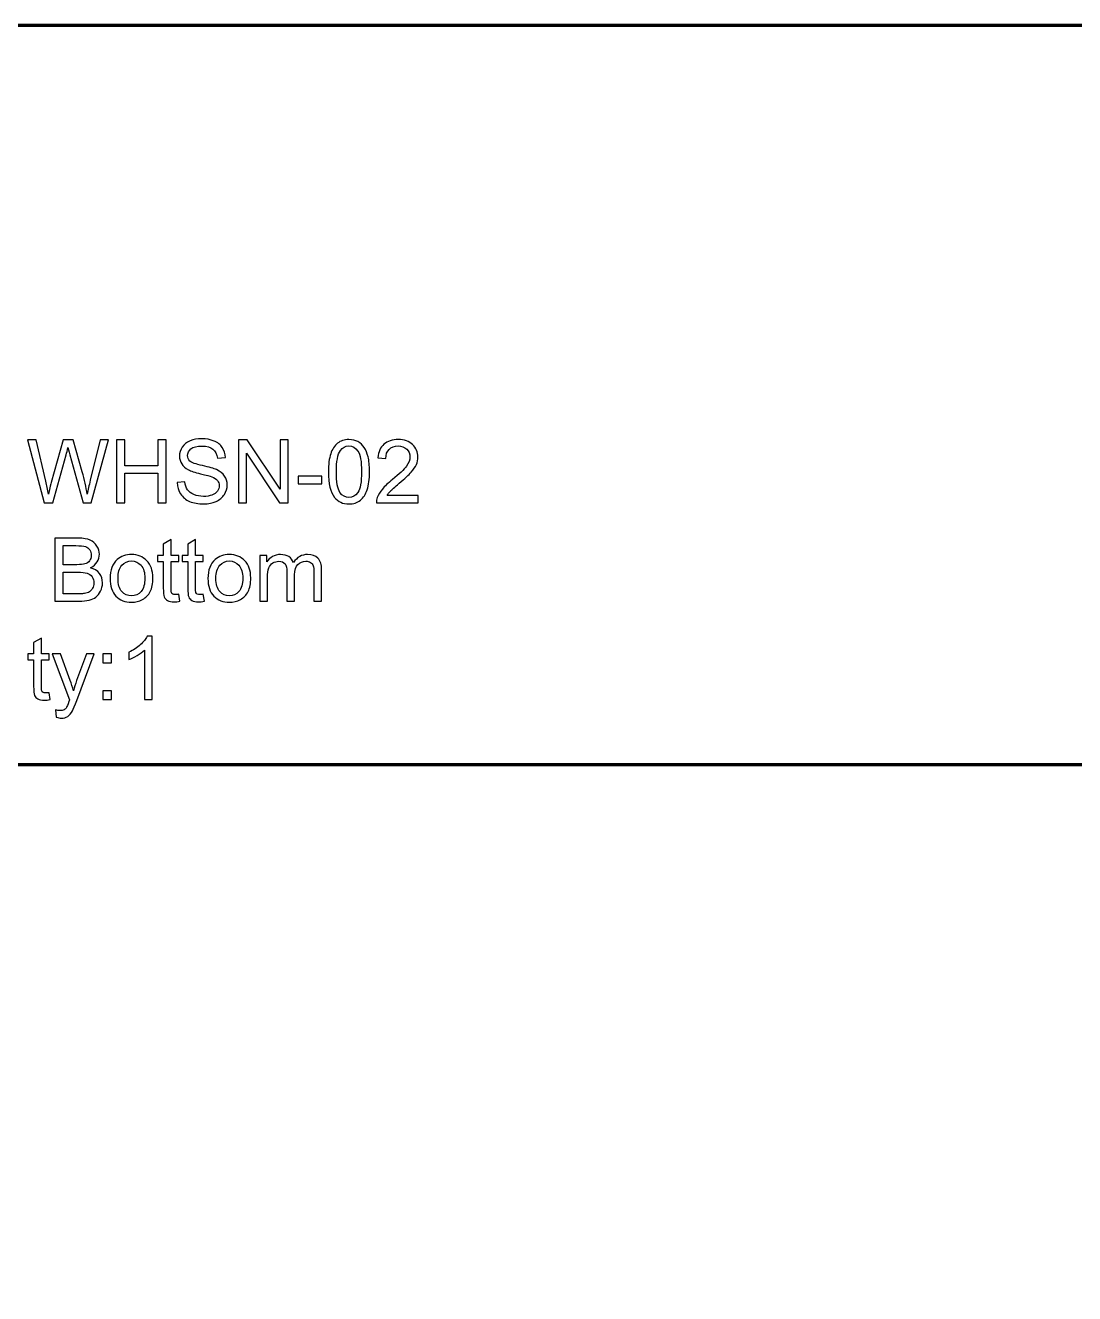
# Model space of a CAD drawing. Header units: centimetres. Extents: x -14.3 to 14.3, y -10 to 9.9.
# Drawn here: x 3.12 to 7.33, y 4.82 to 9.9 of the extents above; entities that cross this region are included whole.
import ezdxf

# ---------------------------------------------------------------- set-up
doc = ezdxf.new("R2010")
doc.units = ezdxf.units.CM
doc.header["$MEASUREMENT"] = 0
doc.layers.add('Layer 1', color=7, linetype='Continuous')

msp = doc.modelspace()

# ---------------------------------------------------------------- linework, layer by layer
at = {"layer": 'Layer 1', "color": 250, "lineweight": 70}
for points in [[(-14.3, -9), (-14.3, -9), (-14.3, 8.9), (-14.3, 8.9), (-14.3, 8.9), (-14.3, 9.45219), (-13.85219, 9.9), (-13.3, 9.9), (-13.3, 9.9), (-13.3, 9.9), (13.3, 9.9), (13.3, 9.9), (13.3, 9.9), (13.85219, 9.9), (14.3, 9.45219), (14.3, 8.9), (14.3, 8.9), (14.3, 8.9), (14.3, -9), (14.3, -9), (14.3, -9), (14.3, -9.55219), (13.85219, -10), (13.3, -10), (13.3, -10), (13.3, -10), (-13.3, -10), (-13.3, -10), (-13.3, -10), (-13.85219, -10), (-14.3, -9.55219), (-14.3, -9)], [(1.66666, 0.4375), (1.66666, 0.4375), (1.66666, 6.43749), (1.66666, 6.43749), (1.66666, 6.43749), (1.66666, 6.71359), (1.89056, 6.93749), (2.16666, 6.93749), (2.16666, 6.93749), (2.16666, 6.93749), (12.16664, 6.93749), (12.16664, 6.93749), (12.16664, 6.93749), (12.44274, 6.93749), (12.66664, 6.71359), (12.66664, 6.43749), (12.66664, 6.43749), (12.66664, 6.43749), (12.66664, 0.4375), (12.66664, 0.4375), (12.66664, 0.4375), (12.66664, 0.1614), (12.44274, -0.0625), (12.16664, -0.0625), (12.16664, -0.0625), (12.16664, -0.0625), (2.16666, -0.0625), (2.16666, -0.0625), (2.16666, -0.0625), (1.89056, -0.0625), (1.66666, 0.1614), (1.66666, 0.4375)]]:
    msp.add_open_spline(points, degree=3, knots=[0, 0, 0, 0, 0.125, 0.125, 0.125, 0.125, 0.25, 0.25, 0.25, 0.25, 0.375, 0.375, 0.375, 0.375, 0.5, 0.5, 0.5, 0.5, 0.625, 0.625, 0.625, 0.625, 0.75, 0.75, 0.75, 0.75, 0.875, 0.875, 0.875, 0.875, 1, 1, 1, 1], dxfattribs=at)
at = {"layer": 'Layer 1', "color": 186}
for points, knots in [([(3.19741, 7.98713), (3.19741, 7.98713), (3.13038, 8.23966), (3.13038, 8.23966), (3.13038, 8.23966), (3.13038, 8.23966), (3.16466, 8.23966), (3.16466, 8.23966), (3.16466, 8.23966), (3.16466, 8.23966), (3.20311, 8.07415), (3.20311, 8.07415), (3.20311, 8.07415), (3.20723, 8.0568), (3.21076, 8.03958), (3.21376, 8.02247), (3.21376, 8.02247), (3.22022, 8.04945), (3.22399, 8.06498), (3.22516, 8.06915), (3.22516, 8.06915), (3.22516, 8.06915), (3.2732, 8.23966), (3.2732, 8.23966), (3.2732, 8.23966), (3.2732, 8.23966), (3.31353, 8.23966), (3.31353, 8.23966), (3.31353, 8.23966), (3.31353, 8.23966), (3.34969, 8.11184), (3.34969, 8.11184), (3.34969, 8.11184), (3.35875, 8.08015), (3.36527, 8.05034), (3.36933, 8.02247), (3.36933, 8.02247), (3.37251, 8.0384), (3.37674, 8.05675), (3.38191, 8.07738), (3.38191, 8.07738), (3.38191, 8.07738), (3.42148, 8.23966), (3.42148, 8.23966), (3.42148, 8.23966), (3.42148, 8.23966), (3.45512, 8.23966), (3.45512, 8.23966), (3.45512, 8.23966), (3.45512, 8.23966), (3.38585, 7.98713), (3.38585, 7.98713), (3.38585, 7.98713), (3.38585, 7.98713), (3.35363, 7.98713), (3.35363, 7.98713), (3.35363, 7.98713), (3.35363, 7.98713), (3.30042, 8.17951), (3.30042, 8.17951), (3.30042, 8.17951), (3.29595, 8.19562), (3.29331, 8.2055), (3.29248, 8.20915), (3.29248, 8.20915), (3.28984, 8.19756), (3.28737, 8.18769), (3.28508, 8.17951), (3.28508, 8.17951), (3.28508, 8.17951), (3.23151, 7.98713), (3.23151, 7.98713), (3.23151, 7.98713), (3.23151, 7.98713), (3.19741, 7.98713), (3.19741, 7.98713)], [0, 0, 0, 0, 0.0526316, 0.0526316, 0.0526316, 0.0526316, 0.1052632, 0.1052632, 0.1052632, 0.1052632, 0.1578947, 0.1578947, 0.1578947, 0.1578947, 0.2105263, 0.2105263, 0.2105263, 0.2105263, 0.2631579, 0.2631579, 0.2631579, 0.2631579, 0.3157895, 0.3157895, 0.3157895, 0.3157895, 0.3684211, 0.3684211, 0.3684211, 0.3684211, 0.4210526, 0.4210526, 0.4210526, 0.4210526, 0.4736842, 0.4736842, 0.4736842, 0.4736842, 0.5263158, 0.5263158, 0.5263158, 0.5263158, 0.5789474, 0.5789474, 0.5789474, 0.5789474, 0.6315789, 0.6315789, 0.6315789, 0.6315789, 0.6842105, 0.6842105, 0.6842105, 0.6842105, 0.7368421, 0.7368421, 0.7368421, 0.7368421, 0.7894737, 0.7894737, 0.7894737, 0.7894737, 0.8421053, 0.8421053, 0.8421053, 0.8421053, 0.8947368, 0.8947368, 0.8947368, 0.8947368, 0.9473684, 0.9473684, 0.9473684, 0.9473684, 1, 1, 1, 1]), ([(3.48728, 7.98713), (3.48728, 7.98713), (3.48728, 8.23966), (3.48728, 8.23966), (3.48728, 8.23966), (3.48728, 8.23966), (3.52074, 8.23966), (3.52074, 8.23966), (3.52074, 8.23966), (3.52074, 8.23966), (3.52074, 8.13594), (3.52074, 8.13594), (3.52074, 8.13594), (3.52074, 8.13594), (3.65197, 8.13594), (3.65197, 8.13594), (3.65197, 8.13594), (3.65197, 8.13594), (3.65197, 8.23966), (3.65197, 8.23966), (3.65197, 8.23966), (3.65197, 8.23966), (3.68543, 8.23966), (3.68543, 8.23966), (3.68543, 8.23966), (3.68543, 8.23966), (3.68543, 7.98713), (3.68543, 7.98713), (3.68543, 7.98713), (3.68543, 7.98713), (3.65197, 7.98713), (3.65197, 7.98713), (3.65197, 7.98713), (3.65197, 7.98713), (3.65197, 8.10613), (3.65197, 8.10613), (3.65197, 8.10613), (3.65197, 8.10613), (3.52074, 8.10613), (3.52074, 8.10613), (3.52074, 8.10613), (3.52074, 8.10613), (3.52074, 7.98713), (3.52074, 7.98713), (3.52074, 7.98713), (3.52074, 7.98713), (3.48728, 7.98713), (3.48728, 7.98713)], [0, 0, 0, 0, 0.0833333, 0.0833333, 0.0833333, 0.0833333, 0.1666667, 0.1666667, 0.1666667, 0.1666667, 0.25, 0.25, 0.25, 0.25, 0.3333333, 0.3333333, 0.3333333, 0.3333333, 0.4166667, 0.4166667, 0.4166667, 0.4166667, 0.5, 0.5, 0.5, 0.5, 0.5833333, 0.5833333, 0.5833333, 0.5833333, 0.6666667, 0.6666667, 0.6666667, 0.6666667, 0.75, 0.75, 0.75, 0.75, 0.8333333, 0.8333333, 0.8333333, 0.8333333, 0.9166667, 0.9166667, 0.9166667, 0.9166667, 1, 1, 1, 1]), ([(3.72971, 8.06827), (3.72971, 8.06827), (3.76122, 8.07103), (3.76122, 8.07103), (3.76122, 8.07103), (3.76269, 8.05839), (3.76616, 8.04804), (3.77163, 8.03993), (3.77163, 8.03993), (3.7771, 8.03182), (3.78556, 8.02529), (3.79703, 8.02029), (3.79703, 8.02029), (3.80849, 8.01529), (3.82143, 8.01282), (3.83577, 8.01282), (3.83577, 8.01282), (3.84853, 8.01282), (3.85976, 8.01471), (3.86952, 8.01847), (3.86952, 8.01847), (3.87928, 8.02229), (3.88657, 8.02746), (3.89134, 8.03405), (3.89134, 8.03405), (3.8961, 8.04069), (3.89851, 8.04787), (3.89851, 8.05569), (3.89851, 8.05569), (3.89851, 8.06362), (3.89622, 8.0705), (3.89157, 8.07644), (3.89157, 8.07644), (3.88699, 8.08238), (3.8794, 8.08732), (3.86888, 8.09132), (3.86888, 8.09132), (3.86206, 8.09396), (3.84712, 8.09808), (3.8239, 8.10366), (3.8239, 8.10366), (3.80073, 8.10925), (3.78444, 8.11448), (3.77515, 8.11942), (3.77515, 8.11942), (3.7631, 8.12571), (3.75411, 8.13359), (3.74817, 8.14294), (3.74817, 8.14294), (3.74229, 8.15229), (3.73935, 8.16276), (3.73935, 8.1744), (3.73935, 8.1744), (3.73935, 8.1871), (3.74293, 8.19903), (3.75017, 8.21009), (3.75017, 8.21009), (3.7574, 8.2212), (3.76798, 8.22961), (3.78186, 8.23537), (3.78186, 8.23537), (3.79579, 8.24107), (3.8112, 8.24395), (3.82819, 8.24395), (3.82819, 8.24395), (3.84695, 8.24395), (3.86341, 8.24096), (3.87776, 8.2349), (3.87776, 8.2349), (3.89204, 8.2289), (3.90304, 8.22002), (3.91074, 8.20832), (3.91074, 8.20832), (3.91838, 8.19662), (3.92256, 8.18333), (3.92315, 8.16852), (3.92315, 8.16852), (3.92315, 8.16852), (3.8911, 8.16611), (3.8911, 8.16611), (3.8911, 8.16611), (3.88934, 8.18204), (3.88352, 8.19415), (3.87358, 8.20227), (3.87358, 8.20227), (3.86364, 8.21044), (3.849, 8.2145), (3.8296, 8.2145), (3.8296, 8.2145), (3.80937, 8.2145), (3.79468, 8.21079), (3.78539, 8.20338), (3.78539, 8.20338), (3.77615, 8.19598), (3.77151, 8.18704), (3.77151, 8.17663), (3.77151, 8.17663), (3.77151, 8.16752), (3.7748, 8.16005), (3.78133, 8.15423), (3.78133, 8.15423), (3.7878, 8.14835), (3.80455, 8.14235), (3.83172, 8.13624), (3.83172, 8.13624), (3.85888, 8.13006), (3.87752, 8.12471), (3.88763, 8.12013), (3.88763, 8.12013), (3.90233, 8.11331), (3.91321, 8.10472), (3.92021, 8.09438), (3.92021, 8.09438), (3.9272, 8.08397), (3.93067, 8.07197), (3.93067, 8.05845), (3.93067, 8.05845), (3.93067, 8.04499), (3.92685, 8.03234), (3.91915, 8.02047), (3.91915, 8.02047), (3.91145, 8.00859), (3.90039, 7.99936), (3.88599, 7.99272), (3.88599, 7.99272), (3.87158, 7.98613), (3.85535, 7.98284), (3.83736, 7.98284), (3.83736, 7.98284), (3.81449, 7.98284), (3.79532, 7.98613), (3.77992, 7.99283), (3.77992, 7.99283), (3.76445, 7.99948), (3.75234, 8.00947), (3.74352, 8.02288), (3.74352, 8.02288), (3.73476, 8.03623), (3.73012, 8.05139), (3.72971, 8.06827)], [0, 0, 0, 0, 0.0285714, 0.0285714, 0.0285714, 0.0285714, 0.0571429, 0.0571429, 0.0571429, 0.0571429, 0.0857143, 0.0857143, 0.0857143, 0.0857143, 0.1142857, 0.1142857, 0.1142857, 0.1142857, 0.1428571, 0.1428571, 0.1428571, 0.1428571, 0.1714286, 0.1714286, 0.1714286, 0.1714286, 0.2, 0.2, 0.2, 0.2, 0.2285714, 0.2285714, 0.2285714, 0.2285714, 0.2571429, 0.2571429, 0.2571429, 0.2571429, 0.2857143, 0.2857143, 0.2857143, 0.2857143, 0.3142857, 0.3142857, 0.3142857, 0.3142857, 0.3428571, 0.3428571, 0.3428571, 0.3428571, 0.3714286, 0.3714286, 0.3714286, 0.3714286, 0.4, 0.4, 0.4, 0.4, 0.4285714, 0.4285714, 0.4285714, 0.4285714, 0.4571429, 0.4571429, 0.4571429, 0.4571429, 0.4857143, 0.4857143, 0.4857143, 0.4857143, 0.5142857, 0.5142857, 0.5142857, 0.5142857, 0.5428571, 0.5428571, 0.5428571, 0.5428571, 0.5714286, 0.5714286, 0.5714286, 0.5714286, 0.6, 0.6, 0.6, 0.6, 0.6285714, 0.6285714, 0.6285714, 0.6285714, 0.6571429, 0.6571429, 0.6571429, 0.6571429, 0.6857143, 0.6857143, 0.6857143, 0.6857143, 0.7142857, 0.7142857, 0.7142857, 0.7142857, 0.7428571, 0.7428571, 0.7428571, 0.7428571, 0.7714286, 0.7714286, 0.7714286, 0.7714286, 0.8, 0.8, 0.8, 0.8, 0.8285714, 0.8285714, 0.8285714, 0.8285714, 0.8571429, 0.8571429, 0.8571429, 0.8571429, 0.8857143, 0.8857143, 0.8857143, 0.8857143, 0.9142857, 0.9142857, 0.9142857, 0.9142857, 0.9428571, 0.9428571, 0.9428571, 0.9428571, 0.9714286, 0.9714286, 0.9714286, 0.9714286, 1, 1, 1, 1]), ([(3.976, 7.98713), (3.976, 7.98713), (3.976, 8.23966), (3.976, 8.23966), (3.976, 8.23966), (3.976, 8.23966), (4.01028, 8.23966), (4.01028, 8.23966), (4.01028, 8.23966), (4.01028, 8.23966), (4.14292, 8.0414), (4.14292, 8.0414), (4.14292, 8.0414), (4.14292, 8.0414), (4.14292, 8.23966), (4.14292, 8.23966), (4.14292, 8.23966), (4.14292, 8.23966), (4.17497, 8.23966), (4.17497, 8.23966), (4.17497, 8.23966), (4.17497, 8.23966), (4.17497, 7.98713), (4.17497, 7.98713), (4.17497, 7.98713), (4.17497, 7.98713), (4.14069, 7.98713), (4.14069, 7.98713), (4.14069, 7.98713), (4.14069, 7.98713), (4.00804, 8.18557), (4.00804, 8.18557), (4.00804, 8.18557), (4.00804, 8.18557), (4.00804, 7.98713), (4.00804, 7.98713), (4.00804, 7.98713), (4.00804, 7.98713), (3.976, 7.98713), (3.976, 7.98713)], [0, 0, 0, 0, 0.1, 0.1, 0.1, 0.1, 0.2, 0.2, 0.2, 0.2, 0.3, 0.3, 0.3, 0.3, 0.4, 0.4, 0.4, 0.4, 0.5, 0.5, 0.5, 0.5, 0.6, 0.6, 0.6, 0.6, 0.7, 0.7, 0.7, 0.7, 0.8, 0.8, 0.8, 0.8, 0.9, 0.9, 0.9, 0.9, 1, 1, 1, 1]), ([(4.33602, 8.11166), (4.33602, 8.14153), (4.33908, 8.16558), (4.34525, 8.18375), (4.34525, 8.18375), (4.35137, 8.20197), (4.36054, 8.21603), (4.37265, 8.2259), (4.37265, 8.2259), (4.38476, 8.23578), (4.39999, 8.24072), (4.41834, 8.24072), (4.41834, 8.24072), (4.43192, 8.24072), (4.44379, 8.23796), (4.45403, 8.23249), (4.45403, 8.23249), (4.46426, 8.22708), (4.47266, 8.2192), (4.47937, 8.20891), (4.47937, 8.20891), (4.48601, 8.19862), (4.49124, 8.1861), (4.49501, 8.17134), (4.49501, 8.17134), (4.49883, 8.15658), (4.50071, 8.13671), (4.50071, 8.11166), (4.50071, 8.11166), (4.50071, 8.08203), (4.49765, 8.05816), (4.4916, 8.03993), (4.4916, 8.03993), (4.48548, 8.0217), (4.47637, 8.00765), (4.46426, 7.99771), (4.46426, 7.99771), (4.45214, 7.98778), (4.43686, 7.98284), (4.41834, 7.98284), (4.41834, 7.98284), (4.39399, 7.98284), (4.37488, 7.99154), (4.36101, 8.009), (4.36101, 8.009), (4.34437, 8.02999), (4.33602, 8.06427), (4.33602, 8.11166)], [0, 0, 0, 0, 0.0833333, 0.0833333, 0.0833333, 0.0833333, 0.1666667, 0.1666667, 0.1666667, 0.1666667, 0.25, 0.25, 0.25, 0.25, 0.3333333, 0.3333333, 0.3333333, 0.3333333, 0.4166667, 0.4166667, 0.4166667, 0.4166667, 0.5, 0.5, 0.5, 0.5, 0.5833333, 0.5833333, 0.5833333, 0.5833333, 0.6666667, 0.6666667, 0.6666667, 0.6666667, 0.75, 0.75, 0.75, 0.75, 0.8333333, 0.8333333, 0.8333333, 0.8333333, 0.9166667, 0.9166667, 0.9166667, 0.9166667, 1, 1, 1, 1]), ([(4.6952, 8.01694), (4.6952, 8.01694), (4.6952, 7.98713), (4.6952, 7.98713), (4.6952, 7.98713), (4.6952, 7.98713), (4.52828, 7.98713), (4.52828, 7.98713), (4.52828, 7.98713), (4.52805, 7.9946), (4.52922, 8.00177), (4.53187, 8.00865), (4.53187, 8.00865), (4.5361, 8.02006), (4.54292, 8.03123), (4.55227, 8.04228), (4.55227, 8.04228), (4.56168, 8.05328), (4.5752, 8.06604), (4.59284, 8.0805), (4.59284, 8.0805), (4.6203, 8.10302), (4.63888, 8.12083), (4.64852, 8.134), (4.64852, 8.134), (4.65816, 8.14712), (4.66298, 8.15958), (4.66298, 8.17128), (4.66298, 8.17128), (4.66298, 8.18357), (4.65857, 8.19392), (4.64981, 8.20238), (4.64981, 8.20238), (4.64099, 8.21079), (4.62953, 8.21503), (4.61542, 8.21503), (4.61542, 8.21503), (4.60048, 8.21503), (4.58855, 8.21056), (4.57961, 8.20156), (4.57961, 8.20156), (4.57061, 8.19262), (4.56609, 8.18022), (4.56597, 8.1644), (4.56597, 8.1644), (4.56597, 8.1644), (4.5341, 8.16764), (4.5341, 8.16764), (4.5341, 8.16764), (4.53628, 8.19145), (4.54451, 8.20956), (4.55874, 8.22202), (4.55874, 8.22202), (4.57297, 8.23449), (4.59213, 8.24072), (4.61612, 8.24072), (4.61612, 8.24072), (4.64035, 8.24072), (4.65952, 8.23396), (4.67363, 8.22055), (4.67363, 8.22055), (4.6878, 8.20709), (4.69485, 8.19045), (4.69485, 8.17058), (4.69485, 8.17058), (4.69485, 8.16046), (4.69279, 8.15053), (4.68862, 8.14077), (4.68862, 8.14077), (4.6845, 8.13101), (4.67762, 8.12072), (4.66804, 8.10996), (4.66804, 8.10996), (4.65846, 8.09914), (4.64252, 8.08432), (4.62024, 8.06551), (4.62024, 8.06551), (4.60166, 8.04987), (4.58972, 8.03928), (4.58443, 8.0337), (4.58443, 8.0337), (4.57914, 8.02817), (4.57479, 8.02258), (4.57132, 8.01694), (4.57132, 8.01694), (4.57132, 8.01694), (4.6952, 8.01694), (4.6952, 8.01694)], [0, 0, 0, 0, 0.0454545, 0.0454545, 0.0454545, 0.0454545, 0.0909091, 0.0909091, 0.0909091, 0.0909091, 0.1363636, 0.1363636, 0.1363636, 0.1363636, 0.1818182, 0.1818182, 0.1818182, 0.1818182, 0.2272727, 0.2272727, 0.2272727, 0.2272727, 0.2727273, 0.2727273, 0.2727273, 0.2727273, 0.3181818, 0.3181818, 0.3181818, 0.3181818, 0.3636364, 0.3636364, 0.3636364, 0.3636364, 0.4090909, 0.4090909, 0.4090909, 0.4090909, 0.4545455, 0.4545455, 0.4545455, 0.4545455, 0.5, 0.5, 0.5, 0.5, 0.5454545, 0.5454545, 0.5454545, 0.5454545, 0.5909091, 0.5909091, 0.5909091, 0.5909091, 0.6363636, 0.6363636, 0.6363636, 0.6363636, 0.6818182, 0.6818182, 0.6818182, 0.6818182, 0.7272727, 0.7272727, 0.7272727, 0.7272727, 0.7727273, 0.7727273, 0.7727273, 0.7727273, 0.8181818, 0.8181818, 0.8181818, 0.8181818, 0.8636364, 0.8636364, 0.8636364, 0.8636364, 0.9090909, 0.9090909, 0.9090909, 0.9090909, 0.9545455, 0.9545455, 0.9545455, 0.9545455, 1, 1, 1, 1]), ([(4.36789, 8.11166), (4.36789, 8.07021), (4.37277, 8.04263), (4.38247, 8.02888), (4.38247, 8.02888), (4.39217, 8.01518), (4.40411, 8.0083), (4.41834, 8.0083), (4.41834, 8.0083), (4.43262, 8.0083), (4.44456, 8.01523), (4.45426, 8.02899), (4.45426, 8.02899), (4.46396, 8.04275), (4.46884, 8.07033), (4.46884, 8.11166), (4.46884, 8.11166), (4.46884, 8.15323), (4.46396, 8.18087), (4.45426, 8.19451), (4.45426, 8.19451), (4.44456, 8.20821), (4.43251, 8.21503), (4.41804, 8.21503), (4.41804, 8.21503), (4.40375, 8.21503), (4.39241, 8.20897), (4.38388, 8.19692), (4.38388, 8.19692), (4.37324, 8.18157), (4.36789, 8.15311), (4.36789, 8.11166)], [0, 0, 0, 0, 0.125, 0.125, 0.125, 0.125, 0.25, 0.25, 0.25, 0.25, 0.375, 0.375, 0.375, 0.375, 0.5, 0.5, 0.5, 0.5, 0.625, 0.625, 0.625, 0.625, 0.75, 0.75, 0.75, 0.75, 0.875, 0.875, 0.875, 0.875, 1, 1, 1, 1]), ([(4.21507, 8.06292), (4.21507, 8.06292), (4.21507, 8.09408), (4.21507, 8.09408), (4.21507, 8.09408), (4.21507, 8.09408), (4.31038, 8.09408), (4.31038, 8.09408), (4.31038, 8.09408), (4.31038, 8.09408), (4.31038, 8.06292), (4.31038, 8.06292), (4.31038, 8.06292), (4.31038, 8.06292), (4.21507, 8.06292), (4.21507, 8.06292)], [0, 0, 0, 0, 0.25, 0.25, 0.25, 0.25, 0.5, 0.5, 0.5, 0.5, 0.75, 0.75, 0.75, 0.75, 1, 1, 1, 1]), ([(3.23994, 7.59302), (3.23994, 7.59302), (3.23994, 7.84555), (3.23994, 7.84555), (3.23994, 7.84555), (3.23994, 7.84555), (3.33472, 7.84555), (3.33472, 7.84555), (3.33472, 7.84555), (3.35401, 7.84555), (3.36947, 7.84296), (3.38111, 7.83791), (3.38111, 7.83791), (3.39281, 7.83279), (3.40193, 7.82491), (3.40851, 7.81427), (3.40851, 7.81427), (3.4151, 7.80369), (3.41845, 7.79258), (3.41845, 7.78093), (3.41845, 7.78093), (3.41845, 7.77017), (3.41551, 7.76), (3.40963, 7.75048), (3.40963, 7.75048), (3.40381, 7.74095), (3.39493, 7.73325), (3.38311, 7.72737), (3.38311, 7.72737), (3.3984, 7.7229), (3.4101, 7.71526), (3.41833, 7.7045), (3.41833, 7.7045), (3.42656, 7.69368), (3.43068, 7.68092), (3.43068, 7.66622), (3.43068, 7.66622), (3.43068, 7.6544), (3.42815, 7.64341), (3.42315, 7.63324), (3.42315, 7.63324), (3.41815, 7.62307), (3.41198, 7.61525), (3.40463, 7.60972), (3.40463, 7.60972), (3.39728, 7.60419), (3.38805, 7.60008), (3.377, 7.59725), (3.377, 7.59725), (3.36594, 7.59443), (3.35236, 7.59302), (3.33625, 7.59302), (3.33625, 7.59302), (3.33625, 7.59302), (3.23994, 7.59302), (3.23994, 7.59302)], [0, 0, 0, 0, 0.0714286, 0.0714286, 0.0714286, 0.0714286, 0.1428571, 0.1428571, 0.1428571, 0.1428571, 0.2142857, 0.2142857, 0.2142857, 0.2142857, 0.2857143, 0.2857143, 0.2857143, 0.2857143, 0.3571429, 0.3571429, 0.3571429, 0.3571429, 0.4285714, 0.4285714, 0.4285714, 0.4285714, 0.5, 0.5, 0.5, 0.5, 0.5714286, 0.5714286, 0.5714286, 0.5714286, 0.6428571, 0.6428571, 0.6428571, 0.6428571, 0.7142857, 0.7142857, 0.7142857, 0.7142857, 0.7857143, 0.7857143, 0.7857143, 0.7857143, 0.8571429, 0.8571429, 0.8571429, 0.8571429, 0.9285714, 0.9285714, 0.9285714, 0.9285714, 1, 1, 1, 1]), ([(3.73659, 7.62077), (3.73659, 7.62077), (3.74106, 7.59337), (3.74106, 7.59337), (3.74106, 7.59337), (3.73236, 7.59155), (3.72454, 7.59061), (3.71766, 7.59061), (3.71766, 7.59061), (3.70637, 7.59061), (3.69767, 7.59237), (3.69143, 7.59596), (3.69143, 7.59596), (3.68526, 7.59949), (3.68091, 7.60419), (3.67838, 7.61001), (3.67838, 7.61001), (3.67585, 7.61577), (3.67456, 7.628), (3.67456, 7.64658), (3.67456, 7.64658), (3.67456, 7.64658), (3.67456, 7.75183), (3.67456, 7.75183), (3.67456, 7.75183), (3.67456, 7.75183), (3.6518, 7.75183), (3.6518, 7.75183), (3.6518, 7.75183), (3.6518, 7.75183), (3.6518, 7.77594), (3.6518, 7.77594), (3.6518, 7.77594), (3.6518, 7.77594), (3.67456, 7.77594), (3.67456, 7.77594), (3.67456, 7.77594), (3.67456, 7.77594), (3.67456, 7.82127), (3.67456, 7.82127), (3.67456, 7.82127), (3.67456, 7.82127), (3.70543, 7.83985), (3.70543, 7.83985), (3.70543, 7.83985), (3.70543, 7.83985), (3.70543, 7.77594), (3.70543, 7.77594), (3.70543, 7.77594), (3.70543, 7.77594), (3.73659, 7.77594), (3.73659, 7.77594), (3.73659, 7.77594), (3.73659, 7.77594), (3.73659, 7.75183), (3.73659, 7.75183), (3.73659, 7.75183), (3.73659, 7.75183), (3.70543, 7.75183), (3.70543, 7.75183), (3.70543, 7.75183), (3.70543, 7.75183), (3.70543, 7.64488), (3.70543, 7.64488), (3.70543, 7.64488), (3.70543, 7.636), (3.70596, 7.63036), (3.70701, 7.62783), (3.70701, 7.62783), (3.70813, 7.6253), (3.70989, 7.6233), (3.71236, 7.62177), (3.71236, 7.62177), (3.71483, 7.6203), (3.71836, 7.61954), (3.72295, 7.61954), (3.72295, 7.61954), (3.72642, 7.61954), (3.73094, 7.61995), (3.73659, 7.62077)], [0, 0, 0, 0, 0.05, 0.05, 0.05, 0.05, 0.1, 0.1, 0.1, 0.1, 0.15, 0.15, 0.15, 0.15, 0.2, 0.2, 0.2, 0.2, 0.25, 0.25, 0.25, 0.25, 0.3, 0.3, 0.3, 0.3, 0.35, 0.35, 0.35, 0.35, 0.4, 0.4, 0.4, 0.4, 0.45, 0.45, 0.45, 0.45, 0.5, 0.5, 0.5, 0.5, 0.55, 0.55, 0.55, 0.55, 0.6, 0.6, 0.6, 0.6, 0.65, 0.65, 0.65, 0.65, 0.7, 0.7, 0.7, 0.7, 0.75, 0.75, 0.75, 0.75, 0.8, 0.8, 0.8, 0.8, 0.85, 0.85, 0.85, 0.85, 0.9, 0.9, 0.9, 0.9, 0.95, 0.95, 0.95, 0.95, 1, 1, 1, 1]), ([(3.8346, 7.62077), (3.8346, 7.62077), (3.83907, 7.59337), (3.83907, 7.59337), (3.83907, 7.59337), (3.83037, 7.59155), (3.82255, 7.59061), (3.81567, 7.59061), (3.81567, 7.59061), (3.80438, 7.59061), (3.79568, 7.59237), (3.78944, 7.59596), (3.78944, 7.59596), (3.78327, 7.59949), (3.77892, 7.60419), (3.77639, 7.61001), (3.77639, 7.61001), (3.77386, 7.61577), (3.77257, 7.628), (3.77257, 7.64658), (3.77257, 7.64658), (3.77257, 7.64658), (3.77257, 7.75183), (3.77257, 7.75183), (3.77257, 7.75183), (3.77257, 7.75183), (3.74981, 7.75183), (3.74981, 7.75183), (3.74981, 7.75183), (3.74981, 7.75183), (3.74981, 7.77594), (3.74981, 7.77594), (3.74981, 7.77594), (3.74981, 7.77594), (3.77257, 7.77594), (3.77257, 7.77594), (3.77257, 7.77594), (3.77257, 7.77594), (3.77257, 7.82127), (3.77257, 7.82127), (3.77257, 7.82127), (3.77257, 7.82127), (3.80344, 7.83985), (3.80344, 7.83985), (3.80344, 7.83985), (3.80344, 7.83985), (3.80344, 7.77594), (3.80344, 7.77594), (3.80344, 7.77594), (3.80344, 7.77594), (3.8346, 7.77594), (3.8346, 7.77594), (3.8346, 7.77594), (3.8346, 7.77594), (3.8346, 7.75183), (3.8346, 7.75183), (3.8346, 7.75183), (3.8346, 7.75183), (3.80344, 7.75183), (3.80344, 7.75183), (3.80344, 7.75183), (3.80344, 7.75183), (3.80344, 7.64488), (3.80344, 7.64488), (3.80344, 7.64488), (3.80344, 7.636), (3.80397, 7.63036), (3.80502, 7.62783), (3.80502, 7.62783), (3.80614, 7.6253), (3.8079, 7.6233), (3.81037, 7.62177), (3.81037, 7.62177), (3.81284, 7.6203), (3.81637, 7.61954), (3.82096, 7.61954), (3.82096, 7.61954), (3.82443, 7.61954), (3.82895, 7.61995), (3.8346, 7.62077)], [0, 0, 0, 0, 0.05, 0.05, 0.05, 0.05, 0.1, 0.1, 0.1, 0.1, 0.15, 0.15, 0.15, 0.15, 0.2, 0.2, 0.2, 0.2, 0.25, 0.25, 0.25, 0.25, 0.3, 0.3, 0.3, 0.3, 0.35, 0.35, 0.35, 0.35, 0.4, 0.4, 0.4, 0.4, 0.45, 0.45, 0.45, 0.45, 0.5, 0.5, 0.5, 0.5, 0.55, 0.55, 0.55, 0.55, 0.6, 0.6, 0.6, 0.6, 0.65, 0.65, 0.65, 0.65, 0.7, 0.7, 0.7, 0.7, 0.75, 0.75, 0.75, 0.75, 0.8, 0.8, 0.8, 0.8, 0.85, 0.85, 0.85, 0.85, 0.9, 0.9, 0.9, 0.9, 0.95, 0.95, 0.95, 0.95, 1, 1, 1, 1]), ([(3.2734, 7.73942), (3.2734, 7.73942), (3.32802, 7.73942), (3.32802, 7.73942), (3.32802, 7.73942), (3.34278, 7.73942), (3.35342, 7.74042), (3.35989, 7.74236), (3.35989, 7.74236), (3.36835, 7.74489), (3.37476, 7.74907), (3.37905, 7.75495), (3.37905, 7.75495), (3.38335, 7.76083), (3.38552, 7.76818), (3.38552, 7.77699), (3.38552, 7.77699), (3.38552, 7.78534), (3.38352, 7.79275), (3.37953, 7.7991), (3.37953, 7.7991), (3.37547, 7.80551), (3.36971, 7.80986), (3.3623, 7.81221), (3.3623, 7.81221), (3.35483, 7.81457), (3.34201, 7.81574), (3.32384, 7.81574), (3.32384, 7.81574), (3.32384, 7.81574), (3.2734, 7.81574), (3.2734, 7.81574), (3.2734, 7.81574), (3.2734, 7.81574), (3.2734, 7.73942), (3.2734, 7.73942)], [0, 0, 0, 0, 0.1111111, 0.1111111, 0.1111111, 0.1111111, 0.2222222, 0.2222222, 0.2222222, 0.2222222, 0.3333333, 0.3333333, 0.3333333, 0.3333333, 0.4444444, 0.4444444, 0.4444444, 0.4444444, 0.5555556, 0.5555556, 0.5555556, 0.5555556, 0.6666667, 0.6666667, 0.6666667, 0.6666667, 0.7777778, 0.7777778, 0.7777778, 0.7777778, 0.8888889, 0.8888889, 0.8888889, 0.8888889, 1, 1, 1, 1]), ([(3.46113, 7.68451), (3.46113, 7.71837), (3.47054, 7.74348), (3.48941, 7.75977), (3.48941, 7.75977), (3.50511, 7.77329), (3.52428, 7.78011), (3.54691, 7.78011), (3.54691, 7.78011), (3.57208, 7.78011), (3.59266, 7.77188), (3.60859, 7.75536), (3.60859, 7.75536), (3.62459, 7.73889), (3.63252, 7.71614), (3.63252, 7.68709), (3.63252, 7.68709), (3.63252, 7.66352), (3.629, 7.645), (3.62194, 7.63153), (3.62194, 7.63153), (3.61488, 7.61801), (3.60459, 7.60754), (3.59113, 7.60008), (3.59113, 7.60008), (3.57761, 7.59261), (3.56291, 7.5889), (3.54691, 7.5889), (3.54691, 7.5889), (3.52134, 7.5889), (3.50064, 7.59708), (3.48483, 7.61354), (3.48483, 7.61354), (3.46901, 7.62994), (3.46113, 7.65358), (3.46113, 7.68451)], [0, 0, 0, 0, 0.1111111, 0.1111111, 0.1111111, 0.1111111, 0.2222222, 0.2222222, 0.2222222, 0.2222222, 0.3333333, 0.3333333, 0.3333333, 0.3333333, 0.4444444, 0.4444444, 0.4444444, 0.4444444, 0.5555556, 0.5555556, 0.5555556, 0.5555556, 0.6666667, 0.6666667, 0.6666667, 0.6666667, 0.7777778, 0.7777778, 0.7777778, 0.7777778, 0.8888889, 0.8888889, 0.8888889, 0.8888889, 1, 1, 1, 1]), ([(3.85335, 7.68451), (3.85335, 7.71837), (3.86276, 7.74348), (3.88163, 7.75977), (3.88163, 7.75977), (3.89733, 7.77329), (3.9165, 7.78011), (3.93913, 7.78011), (3.93913, 7.78011), (3.9643, 7.78011), (3.98488, 7.77188), (4.00081, 7.75536), (4.00081, 7.75536), (4.01681, 7.73889), (4.02474, 7.71614), (4.02474, 7.68709), (4.02474, 7.68709), (4.02474, 7.66352), (4.02122, 7.645), (4.01416, 7.63153), (4.01416, 7.63153), (4.0071, 7.61801), (3.99681, 7.60754), (3.98335, 7.60008), (3.98335, 7.60008), (3.96983, 7.59261), (3.95513, 7.5889), (3.93913, 7.5889), (3.93913, 7.5889), (3.91356, 7.5889), (3.89286, 7.59708), (3.87705, 7.61354), (3.87705, 7.61354), (3.86123, 7.62994), (3.85335, 7.65358), (3.85335, 7.68451)], [0, 0, 0, 0, 0.1111111, 0.1111111, 0.1111111, 0.1111111, 0.2222222, 0.2222222, 0.2222222, 0.2222222, 0.3333333, 0.3333333, 0.3333333, 0.3333333, 0.4444444, 0.4444444, 0.4444444, 0.4444444, 0.5555556, 0.5555556, 0.5555556, 0.5555556, 0.6666667, 0.6666667, 0.6666667, 0.6666667, 0.7777778, 0.7777778, 0.7777778, 0.7777778, 0.8888889, 0.8888889, 0.8888889, 0.8888889, 1, 1, 1, 1]), ([(4.06113, 7.59302), (4.06113, 7.59302), (4.06113, 7.77594), (4.06113, 7.77594), (4.06113, 7.77594), (4.06113, 7.77594), (4.08883, 7.77594), (4.08883, 7.77594), (4.08883, 7.77594), (4.08883, 7.77594), (4.08883, 7.7503), (4.08883, 7.7503), (4.08883, 7.7503), (4.09459, 7.75924), (4.10223, 7.76647), (4.11176, 7.77188), (4.11176, 7.77188), (4.12128, 7.77735), (4.13216, 7.78011), (4.14433, 7.78011), (4.14433, 7.78011), (4.15785, 7.78011), (4.16897, 7.77729), (4.17761, 7.77164), (4.17761, 7.77164), (4.18631, 7.766), (4.19243, 7.75818), (4.19595, 7.74807), (4.19595, 7.74807), (4.21048, 7.76941), (4.22929, 7.78011), (4.25246, 7.78011), (4.25246, 7.78011), (4.27063, 7.78011), (4.28456, 7.77505), (4.29432, 7.765), (4.29432, 7.765), (4.30408, 7.75495), (4.30896, 7.73948), (4.30896, 7.71861), (4.30896, 7.71861), (4.30896, 7.71861), (4.30896, 7.59302), (4.30896, 7.59302), (4.30896, 7.59302), (4.30896, 7.59302), (4.27815, 7.59302), (4.27815, 7.59302), (4.27815, 7.59302), (4.27815, 7.59302), (4.27815, 7.70826), (4.27815, 7.70826), (4.27815, 7.70826), (4.27815, 7.72067), (4.27715, 7.7296), (4.27515, 7.73507), (4.27515, 7.73507), (4.2731, 7.74048), (4.26945, 7.74489), (4.26422, 7.74824), (4.26422, 7.74824), (4.25893, 7.75154), (4.25269, 7.75324), (4.24558, 7.75324), (4.24558, 7.75324), (4.2327, 7.75324), (4.22206, 7.74895), (4.21353, 7.74036), (4.21353, 7.74036), (4.20507, 7.73184), (4.20078, 7.71814), (4.20078, 7.69932), (4.20078, 7.69932), (4.20078, 7.69932), (4.20078, 7.59302), (4.20078, 7.59302), (4.20078, 7.59302), (4.20078, 7.59302), (4.16979, 7.59302), (4.16979, 7.59302), (4.16979, 7.59302), (4.16979, 7.59302), (4.16979, 7.71185), (4.16979, 7.71185), (4.16979, 7.71185), (4.16979, 7.72567), (4.16726, 7.73601), (4.1622, 7.74289), (4.1622, 7.74289), (4.15715, 7.74977), (4.14892, 7.75324), (4.13739, 7.75324), (4.13739, 7.75324), (4.12869, 7.75324), (4.12064, 7.75095), (4.11323, 7.7463), (4.11323, 7.7463), (4.10582, 7.74172), (4.10041, 7.73501), (4.09712, 7.72619), (4.09712, 7.72619), (4.09377, 7.71732), (4.09212, 7.70456), (4.09212, 7.68792), (4.09212, 7.68792), (4.09212, 7.68792), (4.09212, 7.59302), (4.09212, 7.59302), (4.09212, 7.59302), (4.09212, 7.59302), (4.06113, 7.59302), (4.06113, 7.59302)], [0, 0, 0, 0, 0.0357143, 0.0357143, 0.0357143, 0.0357143, 0.0714286, 0.0714286, 0.0714286, 0.0714286, 0.1071429, 0.1071429, 0.1071429, 0.1071429, 0.1428571, 0.1428571, 0.1428571, 0.1428571, 0.1785714, 0.1785714, 0.1785714, 0.1785714, 0.2142857, 0.2142857, 0.2142857, 0.2142857, 0.25, 0.25, 0.25, 0.25, 0.2857143, 0.2857143, 0.2857143, 0.2857143, 0.3214286, 0.3214286, 0.3214286, 0.3214286, 0.3571429, 0.3571429, 0.3571429, 0.3571429, 0.3928571, 0.3928571, 0.3928571, 0.3928571, 0.4285714, 0.4285714, 0.4285714, 0.4285714, 0.4642857, 0.4642857, 0.4642857, 0.4642857, 0.5, 0.5, 0.5, 0.5, 0.5357143, 0.5357143, 0.5357143, 0.5357143, 0.5714286, 0.5714286, 0.5714286, 0.5714286, 0.6071429, 0.6071429, 0.6071429, 0.6071429, 0.6428571, 0.6428571, 0.6428571, 0.6428571, 0.6785714, 0.6785714, 0.6785714, 0.6785714, 0.7142857, 0.7142857, 0.7142857, 0.7142857, 0.75, 0.75, 0.75, 0.75, 0.7857143, 0.7857143, 0.7857143, 0.7857143, 0.8214286, 0.8214286, 0.8214286, 0.8214286, 0.8571429, 0.8571429, 0.8571429, 0.8571429, 0.8928571, 0.8928571, 0.8928571, 0.8928571, 0.9285714, 0.9285714, 0.9285714, 0.9285714, 0.9642857, 0.9642857, 0.9642857, 0.9642857, 1, 1, 1, 1]), ([(3.493, 7.68451), (3.493, 7.66105), (3.49811, 7.64353), (3.50834, 7.63188), (3.50834, 7.63188), (3.51857, 7.62018), (3.53145, 7.61436), (3.54691, 7.61436), (3.54691, 7.61436), (3.56232, 7.61436), (3.57514, 7.62024), (3.58537, 7.63194), (3.58537, 7.63194), (3.59554, 7.64364), (3.60066, 7.66152), (3.60066, 7.68551), (3.60066, 7.68551), (3.60066, 7.70814), (3.59554, 7.72531), (3.58525, 7.73695), (3.58525, 7.73695), (3.57496, 7.7486), (3.5622, 7.75442), (3.54691, 7.75442), (3.54691, 7.75442), (3.53145, 7.75442), (3.51857, 7.7486), (3.50834, 7.73701), (3.50834, 7.73701), (3.49811, 7.72543), (3.493, 7.70791), (3.493, 7.68451)], [0, 0, 0, 0, 0.125, 0.125, 0.125, 0.125, 0.25, 0.25, 0.25, 0.25, 0.375, 0.375, 0.375, 0.375, 0.5, 0.5, 0.5, 0.5, 0.625, 0.625, 0.625, 0.625, 0.75, 0.75, 0.75, 0.75, 0.875, 0.875, 0.875, 0.875, 1, 1, 1, 1]), ([(3.88522, 7.68451), (3.88522, 7.66105), (3.89033, 7.64353), (3.90056, 7.63188), (3.90056, 7.63188), (3.91079, 7.62018), (3.92367, 7.61436), (3.93913, 7.61436), (3.93913, 7.61436), (3.95454, 7.61436), (3.96736, 7.62024), (3.97759, 7.63194), (3.97759, 7.63194), (3.98776, 7.64364), (3.99288, 7.66152), (3.99288, 7.68551), (3.99288, 7.68551), (3.99288, 7.70814), (3.98776, 7.72531), (3.97747, 7.73695), (3.97747, 7.73695), (3.96718, 7.7486), (3.95442, 7.75442), (3.93913, 7.75442), (3.93913, 7.75442), (3.92367, 7.75442), (3.91079, 7.7486), (3.90056, 7.73701), (3.90056, 7.73701), (3.89033, 7.72543), (3.88522, 7.70791), (3.88522, 7.68451)], [0, 0, 0, 0, 0.125, 0.125, 0.125, 0.125, 0.25, 0.25, 0.25, 0.25, 0.375, 0.375, 0.375, 0.375, 0.5, 0.5, 0.5, 0.5, 0.625, 0.625, 0.625, 0.625, 0.75, 0.75, 0.75, 0.75, 0.875, 0.875, 0.875, 0.875, 1, 1, 1, 1]), ([(3.2734, 7.62283), (3.2734, 7.62283), (3.33625, 7.62283), (3.33625, 7.62283), (3.33625, 7.62283), (3.34707, 7.62283), (3.35465, 7.62324), (3.359, 7.62401), (3.359, 7.62401), (3.36671, 7.62542), (3.37312, 7.62771), (3.37829, 7.63094), (3.37829, 7.63094), (3.38346, 7.63412), (3.3877, 7.63882), (3.39105, 7.64494), (3.39105, 7.64494), (3.39434, 7.65111), (3.39605, 7.65817), (3.39605, 7.66622), (3.39605, 7.66622), (3.39605, 7.67563), (3.39364, 7.6838), (3.38881, 7.6908), (3.38881, 7.6908), (3.38399, 7.69774), (3.37729, 7.70262), (3.36871, 7.70544), (3.36871, 7.70544), (3.36018, 7.7082), (3.34783, 7.70961), (3.33178, 7.70961), (3.33178, 7.70961), (3.33178, 7.70961), (3.2734, 7.70961), (3.2734, 7.70961), (3.2734, 7.70961), (3.2734, 7.70961), (3.2734, 7.62283), (3.2734, 7.62283)], [0, 0, 0, 0, 0.1, 0.1, 0.1, 0.1, 0.2, 0.2, 0.2, 0.2, 0.3, 0.3, 0.3, 0.3, 0.4, 0.4, 0.4, 0.4, 0.5, 0.5, 0.5, 0.5, 0.6, 0.6, 0.6, 0.6, 0.7, 0.7, 0.7, 0.7, 0.8, 0.8, 0.8, 0.8, 0.9, 0.9, 0.9, 0.9, 1, 1, 1, 1]), ([(3.21689, 7.22666), (3.21689, 7.22666), (3.22136, 7.19926), (3.22136, 7.19926), (3.22136, 7.19926), (3.21266, 7.19744), (3.20484, 7.1965), (3.19796, 7.1965), (3.19796, 7.1965), (3.18667, 7.1965), (3.17797, 7.19826), (3.17173, 7.20185), (3.17173, 7.20185), (3.16556, 7.20538), (3.16121, 7.21008), (3.15868, 7.2159), (3.15868, 7.2159), (3.15615, 7.22166), (3.15486, 7.23389), (3.15486, 7.25247), (3.15486, 7.25247), (3.15486, 7.25247), (3.15486, 7.35772), (3.15486, 7.35772), (3.15486, 7.35772), (3.15486, 7.35772), (3.1321, 7.35772), (3.1321, 7.35772), (3.1321, 7.35772), (3.1321, 7.35772), (3.1321, 7.38183), (3.1321, 7.38183), (3.1321, 7.38183), (3.1321, 7.38183), (3.15486, 7.38183), (3.15486, 7.38183), (3.15486, 7.38183), (3.15486, 7.38183), (3.15486, 7.42716), (3.15486, 7.42716), (3.15486, 7.42716), (3.15486, 7.42716), (3.18573, 7.44574), (3.18573, 7.44574), (3.18573, 7.44574), (3.18573, 7.44574), (3.18573, 7.38183), (3.18573, 7.38183), (3.18573, 7.38183), (3.18573, 7.38183), (3.21689, 7.38183), (3.21689, 7.38183), (3.21689, 7.38183), (3.21689, 7.38183), (3.21689, 7.35772), (3.21689, 7.35772), (3.21689, 7.35772), (3.21689, 7.35772), (3.18573, 7.35772), (3.18573, 7.35772), (3.18573, 7.35772), (3.18573, 7.35772), (3.18573, 7.25077), (3.18573, 7.25077), (3.18573, 7.25077), (3.18573, 7.24189), (3.18626, 7.23625), (3.18731, 7.23372), (3.18731, 7.23372), (3.18843, 7.23119), (3.19019, 7.22919), (3.19266, 7.22766), (3.19266, 7.22766), (3.19513, 7.22619), (3.19866, 7.22543), (3.20325, 7.22543), (3.20325, 7.22543), (3.20672, 7.22543), (3.21124, 7.22584), (3.21689, 7.22666)], [0, 0, 0, 0, 0.05, 0.05, 0.05, 0.05, 0.1, 0.1, 0.1, 0.1, 0.15, 0.15, 0.15, 0.15, 0.2, 0.2, 0.2, 0.2, 0.25, 0.25, 0.25, 0.25, 0.3, 0.3, 0.3, 0.3, 0.35, 0.35, 0.35, 0.35, 0.4, 0.4, 0.4, 0.4, 0.45, 0.45, 0.45, 0.45, 0.5, 0.5, 0.5, 0.5, 0.55, 0.55, 0.55, 0.55, 0.6, 0.6, 0.6, 0.6, 0.65, 0.65, 0.65, 0.65, 0.7, 0.7, 0.7, 0.7, 0.75, 0.75, 0.75, 0.75, 0.8, 0.8, 0.8, 0.8, 0.85, 0.85, 0.85, 0.85, 0.9, 0.9, 0.9, 0.9, 0.95, 0.95, 0.95, 0.95, 1, 1, 1, 1]), ([(3.62975, 7.19891), (3.62975, 7.19891), (3.59876, 7.19891), (3.59876, 7.19891), (3.59876, 7.19891), (3.59876, 7.19891), (3.59876, 7.39647), (3.59876, 7.39647), (3.59876, 7.39647), (3.5913, 7.38935), (3.58154, 7.38224), (3.56943, 7.37512), (3.56943, 7.37512), (3.55725, 7.36801), (3.54638, 7.36266), (3.53673, 7.35913), (3.53673, 7.35913), (3.53673, 7.35913), (3.53673, 7.38906), (3.53673, 7.38906), (3.53673, 7.38906), (3.55408, 7.39723), (3.56925, 7.40711), (3.58224, 7.41869), (3.58224, 7.41869), (3.59518, 7.43033), (3.60441, 7.44156), (3.60982, 7.4525), (3.60982, 7.4525), (3.60982, 7.4525), (3.62975, 7.4525), (3.62975, 7.4525), (3.62975, 7.4525), (3.62975, 7.4525), (3.62975, 7.19891), (3.62975, 7.19891)], [0, 0, 0, 0, 0.1111111, 0.1111111, 0.1111111, 0.1111111, 0.2222222, 0.2222222, 0.2222222, 0.2222222, 0.3333333, 0.3333333, 0.3333333, 0.3333333, 0.4444444, 0.4444444, 0.4444444, 0.4444444, 0.5555556, 0.5555556, 0.5555556, 0.5555556, 0.6666667, 0.6666667, 0.6666667, 0.6666667, 0.7777778, 0.7777778, 0.7777778, 0.7777778, 0.8888889, 0.8888889, 0.8888889, 0.8888889, 1, 1, 1, 1]), ([(3.24581, 7.12847), (3.24581, 7.12847), (3.24234, 7.15758), (3.24234, 7.15758), (3.24234, 7.15758), (3.24916, 7.15575), (3.25504, 7.15481), (3.2601, 7.15481), (3.2601, 7.15481), (3.26698, 7.15481), (3.27251, 7.15599), (3.27662, 7.15828), (3.27662, 7.15828), (3.2808, 7.16057), (3.28415, 7.16375), (3.28679, 7.16792), (3.28679, 7.16792), (3.28879, 7.17098), (3.29191, 7.17868), (3.29626, 7.19097), (3.29626, 7.19097), (3.29685, 7.19274), (3.29779, 7.19521), (3.29902, 7.19856), (3.29902, 7.19856), (3.29902, 7.19856), (3.22964, 7.38183), (3.22964, 7.38183), (3.22964, 7.38183), (3.22964, 7.38183), (3.26304, 7.38183), (3.26304, 7.38183), (3.26304, 7.38183), (3.26304, 7.38183), (3.30114, 7.27593), (3.30114, 7.27593), (3.30114, 7.27593), (3.30602, 7.26247), (3.31049, 7.24836), (3.31437, 7.23354), (3.31437, 7.23354), (3.31796, 7.24777), (3.32219, 7.26165), (3.32713, 7.27523), (3.32713, 7.27523), (3.32713, 7.27523), (3.36623, 7.38183), (3.36623, 7.38183), (3.36623, 7.38183), (3.36623, 7.38183), (3.39721, 7.38183), (3.39721, 7.38183), (3.39721, 7.38183), (3.39721, 7.38183), (3.32766, 7.19579), (3.32766, 7.19579), (3.32766, 7.19579), (3.32019, 7.17569), (3.31437, 7.16187), (3.31025, 7.15428), (3.31025, 7.15428), (3.30473, 7.14405), (3.29844, 7.13659), (3.29132, 7.13182), (3.29132, 7.13182), (3.28415, 7.12706), (3.27568, 7.12465), (3.2658, 7.12465), (3.2658, 7.12465), (3.25981, 7.12465), (3.25316, 7.12594), (3.24581, 7.12847)], [0, 0, 0, 0, 0.0555556, 0.0555556, 0.0555556, 0.0555556, 0.1111111, 0.1111111, 0.1111111, 0.1111111, 0.1666667, 0.1666667, 0.1666667, 0.1666667, 0.2222222, 0.2222222, 0.2222222, 0.2222222, 0.2777778, 0.2777778, 0.2777778, 0.2777778, 0.3333333, 0.3333333, 0.3333333, 0.3333333, 0.3888889, 0.3888889, 0.3888889, 0.3888889, 0.4444444, 0.4444444, 0.4444444, 0.4444444, 0.5, 0.5, 0.5, 0.5, 0.5555556, 0.5555556, 0.5555556, 0.5555556, 0.6111111, 0.6111111, 0.6111111, 0.6111111, 0.6666667, 0.6666667, 0.6666667, 0.6666667, 0.7222222, 0.7222222, 0.7222222, 0.7222222, 0.7777778, 0.7777778, 0.7777778, 0.7777778, 0.8333333, 0.8333333, 0.8333333, 0.8333333, 0.8888889, 0.8888889, 0.8888889, 0.8888889, 0.9444444, 0.9444444, 0.9444444, 0.9444444, 1, 1, 1, 1]), ([(3.4322, 7.34655), (3.4322, 7.34655), (3.4322, 7.38183), (3.4322, 7.38183), (3.4322, 7.38183), (3.4322, 7.38183), (3.46753, 7.38183), (3.46753, 7.38183), (3.46753, 7.38183), (3.46753, 7.38183), (3.46753, 7.34655), (3.46753, 7.34655), (3.46753, 7.34655), (3.46753, 7.34655), (3.4322, 7.34655), (3.4322, 7.34655)], [0, 0, 0, 0, 0.25, 0.25, 0.25, 0.25, 0.5, 0.5, 0.5, 0.5, 0.75, 0.75, 0.75, 0.75, 1, 1, 1, 1]), ([(3.4322, 7.19891), (3.4322, 7.19891), (3.4322, 7.23425), (3.4322, 7.23425), (3.4322, 7.23425), (3.4322, 7.23425), (3.46753, 7.23425), (3.46753, 7.23425), (3.46753, 7.23425), (3.46753, 7.23425), (3.46753, 7.19891), (3.46753, 7.19891), (3.46753, 7.19891), (3.46753, 7.19891), (3.4322, 7.19891), (3.4322, 7.19891)], [0, 0, 0, 0, 0.25, 0.25, 0.25, 0.25, 0.5, 0.5, 0.5, 0.5, 0.75, 0.75, 0.75, 0.75, 1, 1, 1, 1])]:
    msp.add_open_spline(points, degree=3, knots=knots, dxfattribs=at)

doc.saveas('drawing.dxf')
